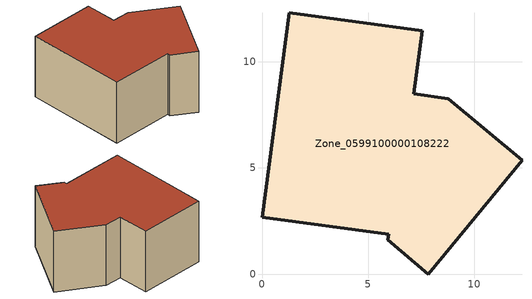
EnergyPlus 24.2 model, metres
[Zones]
Zone_0599100000108222
 floor ground (C_G): 8.79,8.27 12.26,5.35 7.84,0 5.92,1.62 5.97,1.88 0,2.68 1.28,12.31 7.55,11.48 7.16,8.51 z0
 wall outside (C_F): 7.84,0 12.26,5.35 8.79,8.27 7.16,8.51 7.55,11.48 1.28,12.31 0,2.68 5.97,1.88 5.92,1.62 7.84,0 z0:6.19
 roof outside (C_R): 12.26,5.35 8.79,8.27 7.16,8.51 7.55,11.48 1.28,12.31 0,2.68 5.97,1.88 5.92,1.62 7.84,0 z6.19
[BUILDING]
Pand.0599100000108222: North Axis=0; Terrain=City; Loads Convergence Tolerance Value=0.04; Temperature Convergence Tolerance Value=0.4; Solar Distribution=FullExterior; Maximum Number of Warmup Days=25; Minimum Number of Warmup Days=1
[Site:Location]
Rotterdam.The.Hague.AP_ZH_NLD Design_Conditions: Latitude=51.96; Longitude=4.45; Time Zone=1; Elevation=-4.5
[SITE:GROUNDTEMPERATURE:BUILDINGSURFACE]
18, 18, 18, 18, 18, 18, 18, 18, 18, 18, 18, 18
[MATERIAL] Thermal Absorptance=0.9; Solar Absorptance=0.7; Visible Absorptance=0.7
Name | Roughness | Thickness | Conductivity | Density | Specific Heat
G.TC.1946-1964 | MediumSmooth | 0.15 | 1 | 540 | 1210
F.TC.1946-1964 | Rough | 0.3 | 0.857143 | 1920 | 840
R.TC.1946-1964 | MediumRough | 0.2 | 0.235294 | 1500 | 1000
[CONSTRUCTION]
C_G: G.TC.1946-1964
C_F: F.TC.1946-1964
C_R: R.TC.1946-1964
[ZONE]
Zone_0599100000108222: Type=1; Multiplier=1; Ceiling Height=Autocalculate; Volume=Autocalculate; Floor Area=autocalculate; Part of Total Floor Area=Yes
[ZONEINFILTRATION:DESIGNFLOWRATE]
Infil_Zone_0599100000108222: Zone or ZoneList or Space or SpaceList=Zone_0599100000108222; Schedule=AlwaysOn; Design Flow Rate Calculation Method=Flow/Area; Flow Rate per Floor Area=0.003; Constant Term Coefficient=1; Temperature Term Coefficient=0; Velocity Term Coefficient=0; Velocity Squared Term Coefficient=0
[HVACTEMPLATE:ZONE:IDEALLOADSAIRSYSTEM]
Zone_0599100000108222: Maximum Heating Supply Air Temperature=50; Minimum Cooling Supply Air Temperature=13; Maximum Heating Supply Air Humidity Ratio=0.0156; Minimum Cooling Supply Air Humidity Ratio=0.0077; Heating Limit=NoLimit; Cooling Limit=NoLimit; Dehumidification Control Type=ConstantSensibleHeatRatio; Cooling Sensible Heat Ratio=0.7; Dehumidification Setpoint=60; Humidification Control Type=None; Humidification Setpoint=30; Outdoor Air Method=None; Outdoor Air Flow Rate per Person=0.00944; Outdoor Air Flow Rate per Zone Floor Area=0; Outdoor Air Flow Rate per Zone=0; Demand Controlled Ventilation Type=None; Outdoor Air Economizer Type=NoEconomizer; Heat Recovery Type=None; Sensible Heat Recovery Effectiveness=0.7; Latent Heat Recovery Effectiveness=0.65
[ZONECONTROL:THERMOSTAT]
ThermostatControl_Zone_0599100000108222: Zone or ZoneList=Zone_0599100000108222; Control Type Schedule=DualSetpointControlType; Control 1=Thermostat_Zone_0599100000108222; Temperature Difference Between Cutout And Setpoint=0
[THERMOSTATSETPOINT:DUALSETPOINT]
Thermostat_Zone_0599100000108222: Heating Setpoint Temperature Schedule=HeatingSetpoint_Zone_0599100000108222; Cooling Setpoint Temperature Schedule=CoolingSetpoint_Zone_0599100000108222
[SCHEDULE:COMPACT]
HeatingSetpoint_Zone_0599100000108222: Through: 12/31, For: AllDays, Until: 24:00, 21
CoolingSetpoint_Zone_0599100000108222: Through: 12/31, For: AllDays, Until: 24:00, 24
DualSetpointControlType: Through: 12/31, For: AllDays, Until: 24:00, 4
AlwaysOn: Through: 12/31, For: AllDays, Until: 24:00, 1
